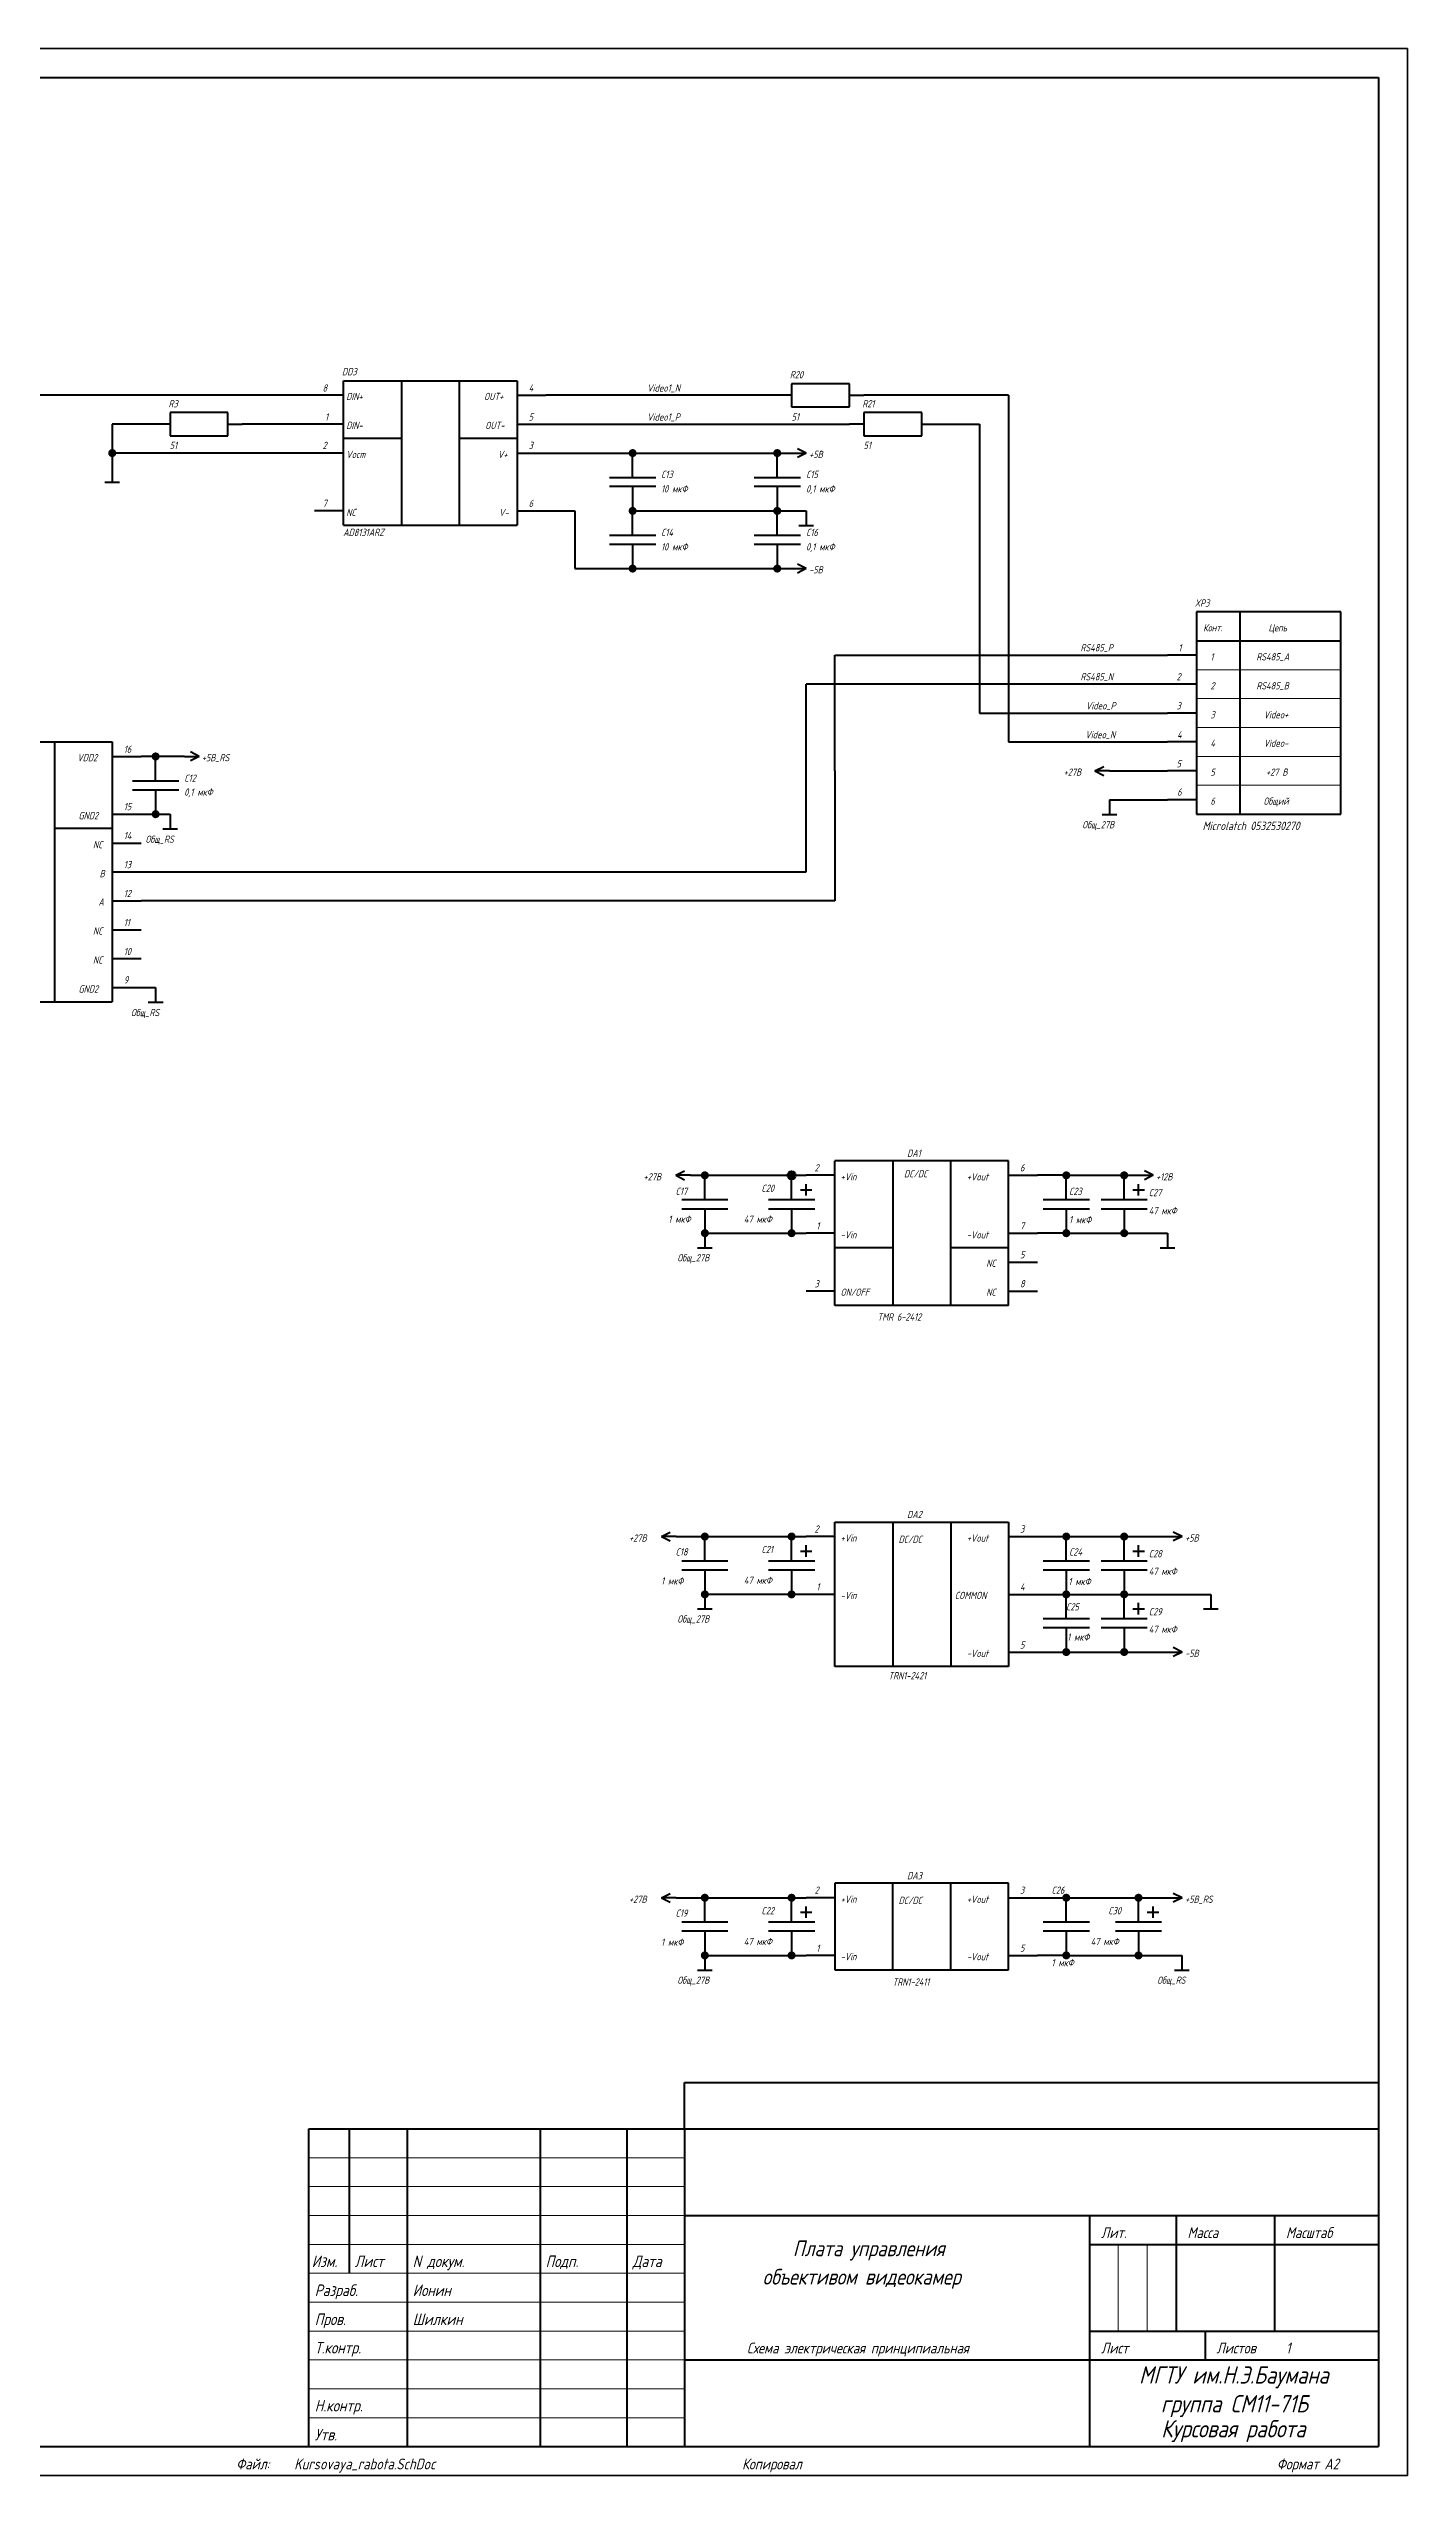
# Model space of a CAD drawing. Header units: inches. Extents: x 0 to 1073, y -1 to 420.
# Drawn here: x 359 to 594, y 0 to 420 of the extents above; entities that cross this region are included whole.
import ezdxf
from ezdxf.enums import TextEntityAlignment as Align

# ---------------------------------------------------------------- set-up
doc = ezdxf.new("R2010")
doc.units = ezdxf.units.IN
for name, color, linetype, lineweight in [('OSN25', 2, 'Continuous', 20), ('OSN50', 3, 'Continuous', 50), ('TEXT', 1, 'Continuous', 30)]:
    doc.layers.add(name, color=color, linetype=linetype, lineweight=lineweight)
doc.layers.add('Sheet', color=255, linetype='Continuous')
doc.styles.add('E', font='simplex.shx', dxfattribs={"width": 0.8, "oblique": 15})

msp = doc.modelspace()

# ---------------------------------------------------------------- hatches: boundary and pattern name
at = {"layer": 'OSN50'}
for points in [[(370.7, 349.99, 1), (369.3, 349.99, 1)], [(460.7, 349.99, 1), (459.3, 349.99, 1)], [(485.71, 349.99, 1), (484.31, 349.99, 1)], [(460.7, 339.98, 1), (459.3, 339.98, 1)], [(485.71, 339.98, 1), (484.31, 339.98, 1)], [(460.7, 330, 1), (459.3, 330, 1)], [(485.71, 330, 1), (484.31, 330, 1)], [(378.2, 297.49, 1), (376.8, 297.49, 1)], [(378.2, 287.5, 1), (376.8, 287.5, 1)], [(473.19, 225, 1), (471.79, 225, 1)], [(488.19, 225, 1), (486.79, 225, 1)], [(535.7, 225, 1), (534.3, 225, 1)], [(545.71, 225, 1), (544.31, 225, 1)], [(473.19, 214.99, 1), (471.79, 214.99, 1)], [(488.19, 214.99, 1), (486.79, 214.99, 1)], [(535.7, 214.99, 1), (534.3, 214.99, 1)], [(545.71, 214.99, 1), (544.31, 214.99, 1)], [(473.19, 162.49, 1), (471.79, 162.49, 1)], [(488.19, 162.49, 1), (486.79, 162.49, 1)], [(535.7, 162.49, 1), (534.3, 162.49, 1)], [(545.71, 162.49, 1), (544.31, 162.49, 1)], [(473.19, 152.48, 1), (471.79, 152.48, 1)], [(488.19, 152.48, 1), (486.79, 152.48, 1)], [(535.7, 152.48, 1), (534.3, 152.48, 1)], [(545.71, 152.48, 1), (544.31, 152.48, 1)], [(535.7, 142.5, 1), (534.3, 142.5, 1)], [(545.71, 142.5, 1), (544.31, 142.5, 1)], [(473.19, 99.98, 1), (471.79, 99.98, 1)], [(488.19, 99.98, 1), (486.79, 99.98, 1)], [(535.7, 99.98, 1), (534.3, 99.98, 1)], [(548.19, 99.98, 1), (546.79, 99.98, 1)], [(473.19, 90, 1), (471.79, 90, 1)], [(488.19, 90, 1), (486.79, 90, 1)], [(535.7, 90, 1), (534.3, 90, 1)], [(548.19, 90, 1), (546.79, 90, 1)]]:
    msp.add_hatch(color=256, dxfattribs=at).paths.add_polyline_path(points)

# ---------------------------------------------------------------- linework, layer by layer
at = {"layer": 'OSN25'}
for p, q in [((0.03, 420), (594, 420)), ((594, 420), (594, 0)), ((557.5, 312.49), (582.48, 312.49)), ((557.5, 307.5), (582.48, 307.5)), ((557.5, 302.48), (582.48, 302.48)), ((557.5, 297.49), (582.48, 297.49)), ((557.5, 292.5), (582.48, 292.5)), ((404, 54.98), (468.99, 54.98)), ((404, 49.99), (468.99, 49.99)), ((404, 45), (468.99, 45)), ((404, 39.98), (468.99, 39.98)), ((543.99, 39.98), (543.99, 24.98)), ((549, 39.98), (549, 24.98)), ((404, 34.99), (468.99, 34.99)), ((404, 30), (468.99, 30)), ((404, 24.98), (468.99, 24.98)), ((404, 19.99), (468.99, 19.99)), ((404, 15), (468.99, 15)), ((404, 9.98), (468.99, 9.98)), ((594, 0), (0.03, 0))]:
    msp.add_line(p, q, dxfattribs=at)
at = {"layer": 'OSN50'}
for p, q in [((20.04, 414.98), (588.98, 414.98)), ((588.98, 414.98), (588.98, 4.99)), ((410, 337.5), (410, 362.5)), ((410.01, 362.48), (440.01, 362.48)), ((420, 362.5), (420, 337.5)), ((430, 362.48), (430, 337.5)), ((440.01, 362.48), (440.01, 337.5)), ((497.5, 361.99), (487.49, 361.99)), ((487.49, 361.99), (487.49, 357.99)), ((497.5, 357.99), (497.5, 361.99)), ((405, 360), (337.5, 360)), ((410, 360), (405, 360)), ((440.01, 360), (445, 360)), ((485.01, 360), (445, 360)), ((445, 360), (445, 360)), ((487.49, 360), (485.01, 360)), ((487.49, 357.99), (497.5, 357.99)), ((497.5, 360), (500.01, 360)), ((524.99, 360), (500.01, 360)), ((524.99, 360), (524.99, 300)), ((377.5, 355), (370, 355)), ((370, 355), (370, 349.99)), ((380, 355), (377.5, 355)), ((390, 356.99), (380, 356.99)), ((380, 356.99), (380, 353)), ((380, 353), (390, 353)), ((390, 353), (390, 356.99)), ((390, 355), (392.49, 355)), ((405, 355), (392.49, 355)), ((410, 355), (405, 355)), ((440.01, 354.98), (445, 354.98)), ((445, 354.98), (497.5, 354.98)), ((500.01, 354.98), (497.5, 354.98)), ((497.5, 354.98), (497.5, 354.98)), ((509.99, 356.99), (500.01, 356.99)), ((500.01, 356.99), (500.01, 353)), ((500.01, 353), (509.99, 353)), ((509.99, 353), (509.99, 356.99)), ((509.99, 354.98), (512.5, 354.98)), ((512.5, 354.98), (520, 354.98)), ((520, 354.98), (520, 304.99)), ((405, 349.99), (370, 349.99)), ((370, 349.99), (370, 347.5)), ((410, 349.99), (405, 349.99)), ((420, 352.5), (410, 352.5)), ((440.01, 352.5), (430, 352.5)), ((440.01, 349.99), (445, 349.99)), ((445, 349.99), (460, 349.99)), ((460, 345.89), (460, 349.99)), ((460, 349.99), (485.01, 349.99)), ((485.01, 345.89), (485.01, 349.99)), ((485.01, 349.99), (487.49, 349.99)), ((487.49, 349.99), (490.03, 349.99)), ((490.03, 349.99), (488.51, 350.75)), ((490.03, 349.99), (488.51, 349.23)), ((368.73, 344.95), (371.28, 344.95)), ((370, 347.5), (370, 344.95)), ((464, 345.73), (456, 345.73)), ((489.01, 345.73), (481.01, 345.73)), ((456, 344.24), (464, 344.24)), ((460, 344.09), (460, 339.98)), ((481.01, 344.24), (489.01, 344.24)), ((485.01, 344.09), (485.01, 339.98)), ((410, 340), (405, 340)), ((410.01, 337.5), (440.01, 337.5)), ((440.01, 339.98), (445, 339.98)), ((445, 339.98), (449.99, 339.98)), ((449.99, 339.98), (449.99, 330)), ((460, 335.88), (460, 339.98)), ((460, 339.98), (485.01, 339.98)), ((485.01, 335.88), (485.01, 339.98)), ((485.01, 339.98), (490, 339.98)), ((488.72, 337.45), (491.28, 337.45)), ((490, 339.98), (490, 337.45)), ((464, 335.75), (456, 335.75)), ((456, 334.23), (464, 334.23)), ((460, 334.08), (460, 330)), ((489.01, 335.75), (481.01, 335.75)), ((481.01, 334.23), (489.01, 334.23)), ((485.01, 334.08), (485.01, 330)), ((449.99, 330), (460, 330)), ((460, 330), (485.01, 330)), ((485.01, 330), (487.49, 330)), ((487.49, 330), (490.03, 330)), ((490.03, 330), (488.51, 330.76)), ((490.03, 330), (488.51, 329.22)), ((557.5, 322.5), (557.5, 287.48)), ((582.48, 322.5), (557.5, 322.5)), ((565, 322.5), (565, 287.48)), ((582.48, 287.48), (582.48, 322.5)), ((494.99, 315), (552.48, 315)), ((494.99, 294.98), (494.99, 315)), ((557.5, 315), (552.48, 315)), ((557.5, 317.48), (582.48, 317.48)), ((490, 277.5), (490, 309.98)), ((552.48, 309.98), (490, 309.98)), ((557.5, 309.98), (552.48, 309.98)), ((520, 304.99), (552.48, 304.99)), ((557.5, 304.99), (552.48, 304.99)), ((340, 300), (370, 300)), ((360, 300), (360, 255)), ((370, 300), (370, 255)), ((385.03, 297.49), (383.52, 298.26)), ((524.99, 300), (552.48, 300)), ((557.5, 300), (552.48, 300)), ((370, 297.49), (375, 297.49)), ((377.5, 297.49), (375, 297.49)), ((377.5, 293.39), (377.5, 297.49)), ((382.5, 297.49), (377.5, 297.49)), ((382.5, 297.49), (385.03, 297.49)), ((385.03, 297.49), (383.52, 296.73)), ((494.99, 294.98), (494.99, 272.48)), ((539.94, 294.98), (541.48, 295.74)), ((539.94, 294.98), (541.48, 294.22)), ((542.5, 294.98), (539.94, 294.98)), ((542.5, 294.98), (552.48, 294.98)), ((557.5, 294.98), (552.48, 294.98)), ((381.51, 293.24), (373.5, 293.24)), ((373.5, 291.74), (381.51, 291.74)), ((377.5, 291.6), (377.5, 287.5)), ((542.5, 289.99), (542.5, 287.46)), ((542.5, 289.99), (552.48, 289.99)), ((557.5, 289.99), (552.48, 289.99)), ((370, 287.5), (375, 287.5)), ((375, 287.5), (377.5, 287.5)), ((377.5, 287.5), (380, 287.5)), ((380, 287.5), (380, 284.95)), ((541.22, 287.46), (543.75, 287.46)), ((557.5, 287.48), (582.48, 287.48)), ((370, 285), (360, 285)), ((370, 282.49), (375, 282.49)), ((378.74, 284.95), (381.27, 284.95)), ((370, 277.5), (375, 277.5)), ((375, 277.5), (490, 277.5)), ((370, 272.5), (375, 272.5)), ((494.99, 272.48), (375, 272.48)), ((370, 267.49), (375, 267.49)), ((370, 262.5), (375, 262.5)), ((370, 257.5), (375, 257.5)), ((375, 257.5), (377.5, 257.5)), ((377.5, 257.5), (377.5, 254.95)), ((340, 255), (370, 255)), ((376.23, 254.95), (378.78, 254.95)), ((494.99, 202.5), (494.99, 227.48)), ((524.99, 227.48), (494.99, 227.48)), ((505, 227.48), (505, 202.5)), ((515.01, 202.5), (515.01, 227.48)), ((524.99, 202.5), (524.99, 227.48)), ((467.45, 225), (468.99, 225.76)), ((467.45, 225), (468.99, 224.22)), ((470.01, 225), (467.45, 225)), ((470.01, 225), (472.49, 225)), ((472.49, 220.9), (472.49, 225)), ((472.49, 225), (487.49, 225)), ((487.49, 220.9), (487.49, 225)), ((487.49, 225), (490, 225)), ((494.99, 225), (490, 225)), ((490, 221.5), (490, 223.48)), ((524.99, 225), (530.01, 225)), ((535, 225), (530.01, 225)), ((535, 220.9), (535, 225)), ((535, 225), (545.01, 225)), ((545.01, 220.9), (545.01, 225)), ((545.01, 225), (547.49, 225)), ((547.49, 225), (550.02, 225)), ((547.49, 221.5), (547.49, 223.48)), ((550.02, 225), (548.51, 225.76)), ((550.02, 225), (548.51, 224.22)), ((476.49, 220.74), (468.49, 220.74)), ((468.49, 219.22), (476.49, 219.22)), ((472.49, 219.09), (472.49, 214.99)), ((491.49, 220.74), (483.49, 220.74)), ((483.49, 219.22), (491.49, 219.22)), ((487.49, 219.09), (487.49, 214.99)), ((489.01, 222.49), (490.99, 222.49)), ((539, 220.74), (531, 220.74)), ((531, 219.22), (539, 219.22)), ((535, 219.09), (535, 214.99)), ((549, 220.74), (541.01, 220.74)), ((541.01, 219.22), (549, 219.22)), ((545.01, 219.09), (545.01, 214.99)), ((546.49, 222.49), (548.51, 222.49)), ((472.49, 214.99), (472.49, 212.46)), ((472.49, 214.99), (487.49, 214.99)), ((487.49, 214.99), (490, 214.99)), ((494.99, 214.99), (490, 214.99)), ((524.99, 214.99), (530.01, 214.99)), ((535, 214.99), (530.01, 214.99)), ((535, 214.99), (545.01, 214.99)), ((545.01, 214.99), (552.5, 214.99)), ((552.5, 214.99), (552.5, 212.46)), ((471.24, 212.46), (473.77, 212.46)), ((505, 212.48), (494.99, 212.48)), ((524.99, 212.48), (515.01, 212.48)), ((524.99, 210), (530.01, 210)), ((551.22, 212.46), (553.76, 212.46)), ((494.99, 204.98), (490, 204.98)), ((524.99, 202.5), (494.99, 202.5)), ((524.99, 204.98), (530.01, 204.98)), ((494.99, 165), (524.99, 165)), ((494.99, 139.99), (494.99, 165)), ((494.99, 165), (494.99, 165)), ((505, 165), (505, 139.99)), ((515.01, 165), (515.01, 139.99)), ((524.99, 165), (524.99, 139.99)), ((464.97, 162.49), (466.48, 163.25)), ((464.97, 162.49), (466.48, 161.73)), ((467.5, 162.49), (464.97, 162.49)), ((467.5, 162.49), (472.49, 162.49)), ((472.49, 158.39), (472.49, 162.49)), ((472.49, 162.49), (487.49, 162.49)), ((487.49, 158.39), (487.49, 162.49)), ((487.49, 162.49), (490, 162.49)), ((489.01, 159.98), (490.99, 159.98)), ((494.99, 162.49), (490, 162.49)), ((490, 158.99), (490, 160.98)), ((524.99, 162.49), (530.01, 162.49)), ((530.01, 162.49), (535, 162.49)), ((535, 158.39), (535, 162.49)), ((535, 162.49), (545.01, 162.49)), ((545.01, 162.49), (552.5, 162.49)), ((545.01, 158.39), (545.01, 162.49)), ((546.49, 159.98), (548.51, 159.98)), ((547.49, 158.99), (547.49, 160.98)), ((552.5, 162.49), (555.04, 162.49)), ((555.04, 162.49), (553.5, 163.25)), ((555.04, 162.49), (553.5, 161.73)), ((476.49, 158.23), (468.49, 158.23)), ((468.49, 156.74), (476.49, 156.74)), ((472.49, 156.59), (472.49, 152.48)), ((491.49, 158.23), (483.49, 158.23)), ((483.49, 156.74), (491.49, 156.74)), ((487.49, 156.59), (487.49, 152.48)), ((539, 158.23), (531, 158.23)), ((531, 156.74), (539, 156.74)), ((535, 156.59), (535, 152.48)), ((549, 158.23), (541.01, 158.23)), ((541.01, 156.74), (549, 156.74)), ((545.01, 156.59), (545.01, 152.48)), ((472.49, 152.48), (472.49, 149.95)), ((487.49, 152.48), (472.49, 152.48)), ((490, 152.48), (487.49, 152.48)), ((494.99, 152.48), (490, 152.48)), ((524.99, 152.48), (530.01, 152.48)), ((530.01, 152.48), (535, 152.48)), ((535, 148.38), (535, 152.48)), ((535, 152.48), (545.01, 152.48)), ((545.01, 152.48), (560, 152.48)), ((545.01, 148.38), (545.01, 152.48)), ((560, 152.48), (560, 149.95)), ((471.24, 149.95), (473.77, 149.95)), ((539, 148.25), (531, 148.25)), ((549, 148.25), (541.01, 148.25)), ((546.49, 150), (548.51, 150)), ((547.49, 148.98), (547.49, 150.99)), ((558.72, 149.95), (561.26, 149.95)), ((531, 146.73), (539, 146.73)), ((535, 146.58), (535, 142.5)), ((541.01, 146.73), (549, 146.73)), ((545.01, 146.58), (545.01, 142.5)), ((555.04, 142.5), (553.5, 143.26)), ((524.99, 139.99), (494.99, 139.99)), ((524.99, 142.5), (530.01, 142.5)), ((530.01, 142.5), (535, 142.5)), ((535, 142.5), (545.01, 142.5)), ((545.01, 142.5), (552.5, 142.5)), ((552.5, 142.5), (555.04, 142.5)), ((555.04, 142.5), (553.5, 141.72)), ((494.99, 102.49), (494.99, 87.49)), ((524.99, 102.49), (494.99, 102.49)), ((505, 87.49), (505, 102.49)), ((515.01, 87.49), (515.01, 102.49)), ((524.99, 87.49), (524.99, 102.49)), ((464.97, 99.98), (466.48, 100.74)), ((464.97, 99.98), (466.48, 99.22)), ((467.5, 99.98), (464.97, 99.98)), ((467.5, 99.98), (472.49, 99.98)), ((472.49, 95.88), (472.49, 99.98)), ((472.49, 99.98), (487.49, 99.98)), ((487.49, 95.88), (487.49, 99.98)), ((487.49, 99.98), (487.49, 99.98)), ((487.49, 99.98), (490, 99.98)), ((489.01, 97.5), (490.99, 97.5)), ((494.99, 99.98), (490, 99.98)), ((490, 96.48), (490, 98.49)), ((524.99, 99.98), (530.01, 99.98)), ((530.01, 99.98), (547.49, 99.98)), ((535, 95.88), (535, 99.98)), ((535, 99.98), (547.49, 99.98)), ((547.49, 95.88), (547.49, 99.98)), ((547.49, 99.98), (552.5, 99.98)), ((549, 97.5), (550.99, 97.5)), ((550, 96.48), (550, 98.49)), ((552.5, 99.98), (555.04, 99.98)), ((555.04, 99.98), (553.5, 100.74)), ((555.04, 99.98), (553.5, 99.22)), ((476.49, 95.75), (468.49, 95.75)), ((468.49, 94.23), (476.49, 94.23)), ((472.49, 94.08), (472.49, 90)), ((491.49, 95.75), (483.49, 95.75)), ((483.49, 94.23), (491.49, 94.23)), ((487.49, 94.08), (487.49, 90)), ((539, 95.75), (531, 95.75)), ((531, 94.23), (539, 94.23)), ((535, 94.08), (535, 90)), ((551.49, 95.75), (543.49, 95.75)), ((543.49, 94.23), (551.49, 94.23)), ((547.49, 94.08), (547.49, 90)), ((472.49, 90), (472.49, 87.44)), ((472.49, 90), (487.49, 90)), ((487.49, 90), (487.49, 90)), ((487.49, 90), (490, 90)), ((494.99, 90), (490, 90)), ((524.99, 90), (530.01, 90)), ((535, 90), (530.01, 90)), ((535, 90), (547.49, 90)), ((547.49, 90), (554.99, 90)), ((554.99, 90), (554.99, 87.44)), ((471.24, 87.44), (473.77, 87.44)), ((494.99, 87.49), (524.99, 87.49)), ((553.73, 87.44), (556.27, 87.44)), ((468.99, 60), (468.99, 68)), ((468.99, 68), (588.98, 68)), ((404, 60), (588.98, 60)), ((404, 4.99), (404, 60)), ((410.99, 60), (410.99, 34.99)), ((421, 60), (421, 4.99)), ((444.01, 60), (444.01, 4.99)), ((459.01, 60), (459.01, 4.99)), ((468.99, 60), (468.99, 4.99)), ((468.99, 45), (588.98, 45)), ((539, 45), (539, 4.99)), ((553.99, 45), (553.99, 24.98)), ((571.01, 45), (571.01, 24.98)), ((539, 39.98), (588.98, 39.98)), ((539, 24.98), (588.98, 24.98)), ((558.99, 24.98), (558.99, 19.99)), ((468.99, 19.99), (588.98, 19.99)), ((20.04, 4.99), (588.98, 4.99))]:
    msp.add_line(p, q, dxfattribs=at)
at = {"layer": 'OSN50', "color": 6}
msp.add_circle((487.49, 225), 0.7, dxfattribs=at)
at = {"layer": 'Sheet'}
for p, q in [((594, 420), (0.03, 420)), ((0.03, 420), (594, 420)), ((594, 420), (0.03, 420)), ((594, 0), (594, 420)), ((594, 420), (594, 0)), ((594, 0), (594, 420)), ((0.03, 0), (594, 0)), ((594, 0), (0.03, 0)), ((0.03, 0), (594, 0))]:
    msp.add_line(p, q, dxfattribs=at)

# ---------------------------------------------------------------- texts
at = {"layer": 'TEXT', "style": 'E', "oblique": 15, "width": 0.8}
for s, height, p in [('8', 1.25, (406.38, 360.63)), ('DD3', 1.254, (409.73, 363.45)), ('4', 1.25, (442.02, 360.63)), ('Video1_N', 1.254, (462.51, 360.63)), ('R20', 1.254, (487.18, 362.93)), ('R3', 1.254, (379.73, 357.91)), ('DIN+', 1.254, (410.46, 359.16)), ('OUT+', 1.254, (434.29, 359.16)), ('R21', 1.254, (499.72, 357.91)), ('1', 1.25, (406.8, 355.61)), ('DIN-', 1.254, (410.46, 354.15)), ('OUT-', 1.254, (434.5, 354.15)), ('5', 1.25, (442.02, 355.61)), ('Video1_P', 1.254, (462.51, 355.61)), ('51', 1.254, (487.49, 355.61)), ('51', 1.254, (379.94, 350.7)), ('2', 1.25, (406.38, 350.7)), ('Vocm', 1.254, (410.46, 349.13)), ('V+', 1.254, (436.69, 349.13)), ('3', 1.25, (442.02, 350.7)), ('+5В', 1.254, (490.52, 349.13)), ('51', 1.254, (499.93, 350.7)), ('C13', 1.254, (464.92, 345.68)), ('10 мкФ', 1.254, (464.92, 343.17)), ('C15', 1.254, (490, 345.68)), ('0,1 мкФ', 1.254, (490, 343.17)), ('7', 1.25, (406.38, 340.66)), ('NC', 1.254, (410.46, 339.09)), ('V-', 1.254, (436.9, 339.09)), ('6', 1.25, (442.02, 340.66)), ('AD8131ARZ', 1.254, (409.94, 335.64)), ('C14', 1.254, (464.92, 335.64)), ('C16', 1.254, (490, 335.64)), ('10 мкФ', 1.254, (464.92, 333.14)), ('0,1 мкФ', 1.254, (490, 333.14)), ('-5В', 1.254, (490.52, 329.16)), ('XP3', 1.254, (557.21, 323.41)), ('Конт.', 1.254, (558.67, 319.13)), ('Цепь', 1.254, (569.96, 319.13)), ('RS485_P', 1.254, (537.45, 315.68)), ('1', 1.25, (554.39, 315.68)), ('1', 1.25, (559.93, 314.11)), ('RS485_A', 1.254, (567.87, 314.11)), ('RS485_N', 1.254, (537.45, 310.66)), ('2', 1.25, (554.07, 310.66)), ('Video_P', 1.254, (538.39, 305.64)), ('3', 1.25, (554.07, 305.64)), ('2', 1.25, (559.93, 309.09)), ('RS485_B', 1.254, (567.87, 309.09)), ('3', 1.25, (559.93, 304.08)), ('Video+', 1.254, (569.12, 304.08)), ('16', 1.254, (371.99, 298.12)), ('Video_N', 1.254, (538.29, 300.63)), ('4', 1.25, (554.18, 300.63)), ('4', 1.25, (559.93, 299.16)), ('Video-', 1.254, (569.12, 299.16)), ('VDD2', 1.254, (363.95, 296.66)), ('C12', 1.254, (382.45, 293.1)), ('+5В_RS', 1.254, (385.48, 296.66)), ('+27В', 1.254, (534.53, 294.15)), ('5', 1.25, (554.07, 295.61)), ('5', 1.25, (559.93, 294.15)), ('+27 В', 1.254, (569.54, 294.15)), ('0,1 мкФ', 1.254, (382.45, 290.7)), ('6', 1.25, (554.18, 290.7)), ('6', 1.25, (559.93, 289.13)), ('Общий', 1.254, (569.12, 289.13)), ('GND2', 1.254, (364.16, 286.62)), ('15', 1.254, (371.99, 288.19)), ('Общ_27В', 1.254, (537.77, 285.05)), ('Microlatch 0532530270', 1.4634, (558.57, 284.74)), ('NC', 1.254, (366.66, 281.6)), ('14', 1.254, (371.99, 283.17)), ('Общ_RS', 1.254, (375.76, 282.54)), ('B', 1.25, (367.81, 276.59)), ('13', 1.254, (371.99, 278.15)), ('12', 1.254, (371.99, 273.14)), ('A', 1.25, (367.6, 271.67)), ('11', 1.254, (371.99, 268.12)), ('NC', 1.254, (366.66, 266.66)), ('NC', 1.254, (366.66, 261.64)), ('10', 1.254, (371.99, 263.1)), ('GND2', 1.254, (364.16, 256.62)), ('9', 1.25, (371.99, 258.19)), ('Общ_RS', 1.254, (373.25, 252.54)), ('2', 1.25, (491.46, 225.68)), ('DA1', 1.254, (507.46, 228.19)), ('6', 1.25, (527, 225.68)), ('+27В', 1.254, (461.88, 224.11)), ('C17', 1.254, (467.42, 221.6)), ('C20', 1.254, (482.27, 222.13)), ('+Vin', 1.254, (495.96, 224.11)), ('DC/DC', 1.254, (506.93, 224.63)), ('+Vout', 1.254, (517.8, 224.11)), ('C23', 1.254, (535.47, 221.6)), ('C27', 1.254, (549.26, 221.39)), ('+12В', 1.254, (550.52, 224.11)), ('47 мкФ', 1.254, (549.26, 218.26)), ('1 мкФ', 1.254, (466.17, 216.79)), ('47 мкФ', 1.254, (479.23, 216.79)), ('1', 1.25, (491.78, 215.64)), ('-Vin', 1.254, (495.96, 214.08)), ('-Vout', 1.254, (517.8, 214.08)), ('7', 1.25, (527, 215.64)), ('1 мкФ', 1.254, (535.47, 216.69)), ('Общ_27В', 1.254, (467.74, 210.1)), ('NC', 1.254, (521.15, 209.16)), ('5', 1.25, (527, 210.63)), ('3', 1.25, (491.46, 205.61)), ('8', 1.25, (527, 205.61)), ('ON/OFF', 1.254, (495.96, 204.15)), ('NC', 1.254, (521.15, 204.15)), ('TMR 6-2412', 1.254, (502.33, 199.86)), ('2', 1.25, (491.46, 163.17)), ('DA2', 1.254, (507.46, 165.68)), ('3', 1.25, (527, 163.17)), ('+27В', 1.254, (459.38, 161.6)), ('C18', 1.254, (467.42, 159.2)), ('C21', 1.254, (482.27, 159.62)), ('+Vin', 1.254, (495.96, 161.6)), ('DC/DC', 1.254, (505.99, 161.39)), ('+Vout', 1.254, (517.8, 161.6)), ('C24', 1.254, (535.47, 159.2)), ('C28', 1.254, (549.26, 158.89)), ('+5В', 1.254, (555.54, 161.6)), ('1 мкФ', 1.254, (464.92, 154.18)), ('47 мкФ', 1.254, (479.23, 154.29)), ('47 мкФ', 1.254, (549.26, 155.85)), ('1', 1.25, (491.78, 153.14)), ('-Vin', 1.254, (495.96, 151.67)), ('COMMON', 1.254, (515.71, 151.67)), ('4', 1.25, (527, 153.14)), ('1 мкФ', 1.254, (535.36, 154.08)), ('Общ_27В', 1.254, (467.74, 147.6)), ('C25', 1.254, (534.94, 149.69)), ('47 мкФ', 1.254, (549.26, 145.82)), ('C29', 1.254, (549.26, 148.85)), ('-Vout', 1.254, (517.8, 141.64)), ('5', 1.25, (527, 143.1)), ('1 мкФ', 1.254, (535.15, 144.46)), ('-5В', 1.254, (555.54, 141.64)), ('TRN1-2421', 1.254, (504.22, 137.77)), ('2', 1.25, (491.46, 100.66)), ('DA3', 1.254, (507.46, 103.17)), ('3', 1.25, (527, 100.66)), ('C26', 1.254, (532.44, 100.66)), ('+27В', 1.254, (459.38, 99.09)), ('C19', 1.254, (467.42, 96.69)), ('C22', 1.254, (482.27, 97.11)), ('+Vin', 1.254, (495.96, 99.09)), ('DC/DC', 1.254, (505.99, 98.89)), ('+Vout', 1.254, (517.8, 99.09)), ('C30', 1.254, (542.26, 97.11)), ('+5В_RS', 1.254, (555.54, 99.09)), ('1 мкФ', 1.254, (464.92, 91.67)), ('47 мкФ', 1.254, (479.23, 91.78)), ('47 мкФ', 1.254, (539.23, 91.78)), ('1', 1.25, (491.78, 90.63)), ('-Vin', 1.254, (495.96, 89.16)), ('-Vout', 1.254, (517.8, 89.16)), ('5', 1.25, (527, 90.63)), ('1 мкФ', 1.254, (532.44, 88.12)), ('Общ_27В', 1.254, (467.74, 85.09)), ('TRN1-2411', 1.254, (504.95, 84.77)), ('Общ_RS', 1.254, (550.73, 85.09)), ('Лит.', 1.882, (541.01, 41.08)), ('Масса', 1.882, (555.95, 41.08)), ('Масштаб', 1.882, (572.99, 41.08)), ('Изм.', 2, (404.5, 36.06)), ('Лист', 2, (411.92, 36.06)), ('N докум.', 2, (421.96, 36.06)), ('Подп.', 2, (444.95, 36.06)), ('Дата', 2, (460, 36.06)), ('Плата управления', 2.7178, (487.71, 37.94)), ('объективом видеокамер', 2.7178, (482.49, 33.03)), ('Разраб.', 2, (405.02, 31.05)), ('Ионин', 2, (421.96, 31.05)), ('Пров.', 2, (405.02, 26.03)), ('Шилкин', 2, (421.96, 26.03)), ('Т.контр.', 2, (405.02, 21.11)), ('Схема электрическая принципиальная', 1.8815, (479.77, 21.11)), ('Лист', 1.882, (541.01, 21.11)), ('Листов', 1.882, (560.97, 21.11)), ('1', 1.88, (572.99, 21.11)), ('Н.контр.', 2, (405.02, 11.08)), ('Утв.', 2, (405.02, 6.06)), ('Файл:', 1.882, (391.44, 1.05)), ('Kursovaya_rabota.SchDoc', 1.8815, (401.47, 1.05)), ('Копировал', 1.882, (478.92, 1.05)), ('Формат А2', 1.882, (571.42, 1.05))]:
    msp.add_text(s, height=height, dxfattribs=at).set_placement(p)
for s, p in [('МГТУ им.Н.Э.Баумана', (563.98, 17.4)), ('группа СМ11-71Б', (564.07, 12.41)), ('Курсовая работа', (563.89, 8.09))]:
    msp.add_text(s, height=3, dxfattribs=at).set_placement(p, align=Align.MIDDLE_CENTER)

doc.saveas('drawing.dxf')
